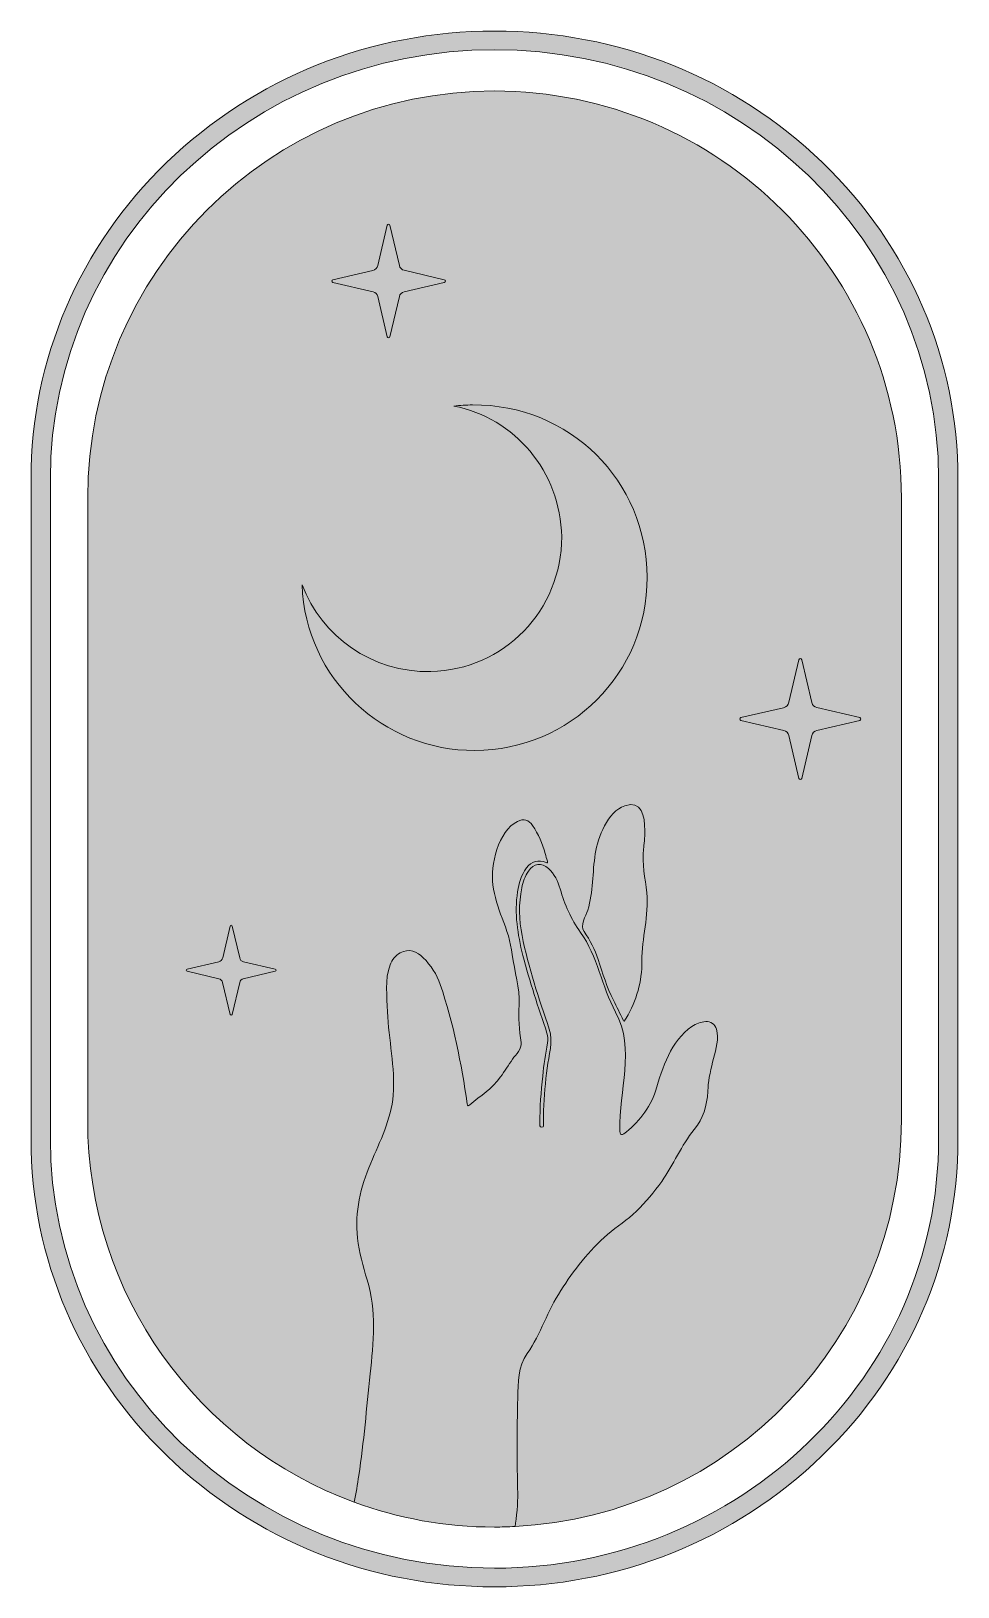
# Model space of a CAD drawing. Header units: inches. Extents: x 14.7 to 21.9, y -12 to 0.
import ezdxf

# ---------------------------------------------------------------- set-up
doc = ezdxf.new("R2010")
doc.units = ezdxf.units.IN
doc.header["$MEASUREMENT"] = 0
doc.layers.add('Layer 1', color=7, linetype='Continuous')

# ---------------------------------------------------------------- blocks, each defined once
blk = doc.blocks.new('block 2')
at = {"layer": 'Layer 1', "lineweight": 0}
for points, knots in [([(20.807, -1.015), (20.131, -0.363), (19.233, -0.003), (18.278, -0.003), (17.323, -0.003), (16.426, -0.363), (15.75, -1.015), (15.075, -1.667), (14.702, -2.535), (14.702, -3.458), (14.702, -3.458), (14.702, -8.548), (14.702, -8.548), (14.702, -9.471), (15.075, -10.339), (15.75, -10.991), (16.426, -11.644), (17.323, -12.003), (18.278, -12.003), (19.233, -12.003), (20.131, -11.644), (20.807, -10.991), (21.482, -10.339), (21.854, -9.471), (21.854, -8.548), (21.854, -8.548), (21.854, -3.458), (21.854, -3.458), (21.854, -2.535), (21.482, -1.667), (20.807, -1.015)], [0, 0, 0, 0, 1, 1, 1, 2, 2, 2, 3, 3, 3, 4, 4, 4, 5, 5, 5, 6, 6, 6, 7, 7, 7, 8, 8, 8, 9, 9, 9, 10, 10, 10, 10]), ([(21.705, -8.548), (21.705, -9.461), (21.321, -10.289), (20.701, -10.888), (20.08, -11.488), (19.223, -11.859), (18.278, -11.859), (16.389, -11.859), (14.851, -10.374), (14.851, -8.548), (14.851, -8.548), (14.851, -3.458), (14.851, -3.458), (14.851, -1.632), (16.389, -0.147), (18.278, -0.147), (20.168, -0.147), (21.705, -1.632), (21.705, -3.458), (21.705, -3.458), (21.705, -8.548), (21.705, -8.548)], [0, 0, 0, 0, 1, 1, 1, 2, 2, 2, 3, 3, 3, 4, 4, 4, 5, 5, 5, 6, 6, 6, 7, 7, 7, 7])]:
    blk.add_open_spline(points, degree=3, knots=knots, dxfattribs=at)

msp = doc.modelspace()

# ---------------------------------------------------------------- hatches: boundary and pattern name
at = {"layer": 'Layer 1', "true_color": 0xa16e58}
h = msp.add_hatch(color=35, dxfattribs=at)
h.dxf.hatch_style = 2
edge = h.paths.add_edge_path()
edge.add_spline(control_points=[(20.807, -1.015), (20.131, -0.363), (19.233, -0.003), (18.278, -0.003), (17.323, -0.003), (16.426, -0.363), (15.75, -1.015), (15.075, -1.667), (14.702, -2.535), (14.702, -3.458), (14.702, -3.458), (14.702, -8.548), (14.702, -8.548), (14.702, -9.471), (15.075, -10.339), (15.75, -10.991), (16.426, -11.644), (17.323, -12.003), (18.278, -12.003), (19.233, -12.003), (20.131, -11.644), (20.807, -10.991), (21.482, -10.339), (21.854, -9.471), (21.854, -8.548), (21.854, -8.548), (21.854, -3.458), (21.854, -3.458), (21.854, -2.535), (21.482, -1.667), (20.807, -1.015)], knot_values=[0, 0, 0, 0, 1, 1, 1, 2, 2, 2, 3, 3, 3, 4, 4, 4, 5, 5, 5, 6, 6, 6, 7, 7, 7, 8, 8, 8, 9, 9, 9, 10, 10, 10, 10], degree=3, periodic=1)
edge = h.paths.add_edge_path()
edge.add_spline(control_points=[(21.705, -8.548), (21.705, -9.461), (21.321, -10.289), (20.701, -10.888), (20.08, -11.488), (19.223, -11.859), (18.278, -11.859), (16.389, -11.859), (14.851, -10.374), (14.851, -8.548), (14.851, -8.548), (14.851, -3.458), (14.851, -3.458), (14.851, -1.632), (16.389, -0.147), (18.278, -0.147), (20.168, -0.147), (21.705, -1.632), (21.705, -3.458), (21.705, -3.458), (21.705, -8.548), (21.705, -8.548)], knot_values=[0, 0, 0, 0, 1, 1, 1, 2, 2, 2, 3, 3, 3, 4, 4, 4, 5, 5, 5, 6, 6, 6, 7, 7, 7, 7], degree=3, periodic=1)
h = msp.add_hatch(color=35, dxfattribs=at)
h.dxf.hatch_style = 2
edge = h.paths.add_edge_path()
edge.add_spline(control_points=[(21.418, -3.604), (21.418, -3.604), (21.418, -8.402), (21.418, -8.402), (21.418, -10.083), (20.097, -11.455), (18.437, -11.537), (18.384, -11.54), (18.332, -11.542), (18.278, -11.542), (17.898, -11.542), (17.533, -11.474), (17.196, -11.35), (15.995, -10.909), (15.139, -9.755), (15.139, -8.402), (15.139, -8.402), (15.139, -3.604), (15.139, -3.604), (15.139, -1.87), (16.545, -0.465), (18.278, -0.465), (19.145, -0.465), (19.93, -0.816), (20.498, -1.385), (21.066, -1.953), (21.418, -2.737), (21.418, -3.604)], knot_values=[0, 0, 0, 0, 1, 1, 1, 2, 2, 2, 3, 3, 3, 4, 4, 4, 5, 5, 5, 6, 6, 6, 7, 7, 7, 8, 8, 8, 9, 9, 9, 9], degree=3, periodic=1)
at = {"layer": 'Layer 1', "true_color": 0xf8efe3}
h = msp.add_hatch(color=7, dxfattribs=at)
h.dxf.hatch_style = 2
edge = h.paths.add_edge_path()
edge.add_spline(control_points=[(17.34, -1.849), (17.34, -1.849), (17.031, -1.921), (17.031, -1.921), (17.02, -1.923), (17.02, -1.939), (17.031, -1.941), (17.031, -1.941), (17.342, -2.014), (17.342, -2.014), (17.36, -2.018), (17.374, -2.032), (17.378, -2.05), (17.378, -2.05), (17.45, -2.361), (17.45, -2.361), (17.453, -2.372), (17.469, -2.372), (17.471, -2.361), (17.471, -2.361), (17.544, -2.05), (17.544, -2.05), (17.548, -2.032), (17.562, -2.018), (17.58, -2.014), (17.58, -2.014), (17.89, -1.941), (17.89, -1.941), (17.902, -1.939), (17.902, -1.923), (17.89, -1.921), (17.89, -1.921), (17.58, -1.848), (17.58, -1.848), (17.562, -1.844), (17.548, -1.83), (17.544, -1.812), (17.544, -1.812), (17.471, -1.501), (17.471, -1.501), (17.469, -1.49), (17.453, -1.49), (17.45, -1.501), (17.45, -1.501), (17.378, -1.81), (17.378, -1.81), (17.374, -1.829), (17.359, -1.844), (17.34, -1.849)], knot_values=[0, 0, 0, 0, 1, 1, 1, 2, 2, 2, 3, 3, 3, 4, 4, 4, 5, 5, 5, 6, 6, 6, 7, 7, 7, 8, 8, 8, 9, 9, 9, 10, 10, 10, 11, 11, 11, 12, 12, 12, 13, 13, 13, 14, 14, 14, 15, 15, 15, 16, 16, 16, 16], degree=3, periodic=1)
h = msp.add_hatch(color=7, dxfattribs=at)
h.dxf.hatch_style = 2
edge = h.paths.add_edge_path()
edge.add_spline(control_points=[(17.965, -2.895), (18.012, -2.89), (18.06, -2.887), (18.108, -2.886), (18.858, -2.881), (19.453, -3.472), (19.456, -4.216), (19.459, -4.956), (18.861, -5.55), (18.127, -5.552), (17.423, -5.555), (16.82, -5.001), (16.793, -4.274), (16.942, -4.671), (17.334, -4.953), (17.786, -4.943), (18.352, -4.931), (18.798, -4.468), (18.797, -3.904), (18.787, -3.398), (18.433, -2.987), (17.965, -2.895)], knot_values=[0, 0, 0, 0, 1, 1, 1, 2, 2, 2, 3, 3, 3, 4, 4, 4, 5, 5, 5, 6, 6, 6, 7, 7, 7, 7], degree=3, periodic=1)
h = msp.add_hatch(color=7, dxfattribs=at)
h.dxf.hatch_style = 2
edge = h.paths.add_edge_path()
edge.add_spline(control_points=[(20.509, -5.222), (20.509, -5.222), (20.18, -5.298), (20.18, -5.298), (20.169, -5.301), (20.169, -5.318), (20.18, -5.321), (20.18, -5.321), (20.511, -5.398), (20.511, -5.398), (20.53, -5.402), (20.545, -5.417), (20.55, -5.436), (20.55, -5.436), (20.627, -5.767), (20.627, -5.767), (20.63, -5.779), (20.647, -5.779), (20.649, -5.767), (20.649, -5.767), (20.727, -5.436), (20.727, -5.436), (20.731, -5.417), (20.746, -5.402), (20.765, -5.398), (20.765, -5.398), (21.096, -5.321), (21.096, -5.321), (21.108, -5.318), (21.108, -5.301), (21.096, -5.298), (21.096, -5.298), (20.765, -5.221), (20.765, -5.221), (20.746, -5.217), (20.731, -5.202), (20.726, -5.182), (20.726, -5.182), (20.649, -4.852), (20.649, -4.852), (20.647, -4.84), (20.63, -4.84), (20.627, -4.852), (20.627, -4.852), (20.55, -5.18), (20.55, -5.18), (20.545, -5.201), (20.529, -5.217), (20.509, -5.222)], knot_values=[0, 0, 0, 0, 1, 1, 1, 2, 2, 2, 3, 3, 3, 4, 4, 4, 5, 5, 5, 6, 6, 6, 7, 7, 7, 8, 8, 8, 9, 9, 9, 10, 10, 10, 11, 11, 11, 12, 12, 12, 13, 13, 13, 14, 14, 14, 15, 15, 15, 16, 16, 16, 16], degree=3, periodic=1)
h = msp.add_hatch(color=7, dxfattribs=at)
h.dxf.hatch_style = 2
edge = h.paths.add_edge_path()
edge.add_spline(control_points=[(19.438, -6.17), (19.438, -6.055), (19.411, -5.935), (19.283, -5.978), (19.151, -6.023), (19.076, -6.223), (19.056, -6.348), (19.032, -6.493), (19.042, -6.643), (18.997, -6.784), (18.983, -6.829), (18.937, -6.903), (18.969, -6.948), (19.016, -7.015), (19.052, -7.088), (19.078, -7.165), (19.114, -7.271), (19.144, -7.379), (19.196, -7.479), (19.222, -7.529), (19.247, -7.581), (19.271, -7.632), (19.276, -7.642), (19.279, -7.642), (19.284, -7.633), (19.288, -7.627), (19.292, -7.622), (19.295, -7.616), (19.374, -7.48), (19.417, -7.334), (19.415, -7.176), (19.414, -7), (19.471, -6.825), (19.453, -6.649), (19.441, -6.534), (19.416, -6.429), (19.428, -6.312), (19.432, -6.279), (19.438, -6.225), (19.438, -6.17)], knot_values=[0, 0, 0, 0, 1, 1, 1, 2, 2, 2, 3, 3, 3, 4, 4, 4, 5, 5, 5, 6, 6, 6, 7, 7, 7, 8, 8, 8, 9, 9, 9, 10, 10, 10, 11, 11, 11, 12, 12, 12, 13, 13, 13, 13], degree=3, periodic=1)
h = msp.add_hatch(color=7, dxfattribs=at)
h.dxf.hatch_style = 2
edge = h.paths.add_edge_path()
edge.add_spline(control_points=[(19.968, -7.928), (19.949, -8.004), (19.929, -8.08), (19.926, -8.158), (19.925, -8.166), (19.925, -8.175), (19.924, -8.183), (19.917, -8.291), (19.89, -8.39), (19.819, -8.476), (19.72, -8.597), (19.658, -8.747), (19.568, -8.876), (19.51, -8.958), (19.446, -9.036), (19.373, -9.106), (19.304, -9.172), (19.224, -9.223), (19.151, -9.285), (19.008, -9.407), (18.89, -9.561), (18.789, -9.718), (18.689, -9.872), (18.635, -10.053), (18.531, -10.202), (18.46, -10.305), (18.459, -10.427), (18.457, -10.547), (18.452, -10.793), (18.452, -11.038), (18.457, -11.284), (18.458, -11.345), (18.449, -11.479), (18.437, -11.537), (18.384, -11.54), (18.332, -11.542), (18.278, -11.542), (17.898, -11.542), (17.533, -11.474), (17.196, -11.35), (17.209, -11.282), (17.221, -11.212), (17.231, -11.143), (17.27, -10.884), (17.291, -10.622), (17.319, -10.361), (17.345, -10.12), (17.369, -9.872), (17.296, -9.635), (17.263, -9.53), (17.233, -9.424), (17.221, -9.313), (17.2, -9.108), (17.244, -8.923), (17.323, -8.735), (17.395, -8.566), (17.481, -8.396), (17.496, -8.21), (17.513, -7.998), (17.461, -7.78), (17.453, -7.567), (17.449, -7.451), (17.43, -7.316), (17.473, -7.206), (17.488, -7.166), (17.513, -7.134), (17.55, -7.113), (17.617, -7.075), (17.683, -7.104), (17.728, -7.15), (17.788, -7.209), (17.832, -7.279), (17.86, -7.358), (17.961, -7.651), (18.022, -7.971), (18.068, -8.277), (18.069, -8.283), (18.067, -8.291), (18.074, -8.292), (18.079, -8.294), (18.083, -8.288), (18.087, -8.285), (18.172, -8.213), (18.258, -8.164), (18.325, -8.07), (18.357, -8.025), (18.386, -7.978), (18.417, -7.933), (18.444, -7.894), (18.491, -7.855), (18.483, -7.804), (18.468, -7.708), (18.463, -7.612), (18.468, -7.515), (18.475, -7.382), (18.432, -7.257), (18.415, -7.125), (18.403, -7.028), (18.373, -6.935), (18.337, -6.845), (18.304, -6.762), (18.277, -6.677), (18.266, -6.588), (18.246, -6.44), (18.306, -6.17), (18.456, -6.099), (18.504, -6.076), (18.542, -6.086), (18.572, -6.131), (18.617, -6.197), (18.648, -6.27), (18.669, -6.347), (18.675, -6.367), (18.68, -6.386), (18.686, -6.406), (18.687, -6.411), (18.69, -6.415), (18.686, -6.419), (18.684, -6.42), (18.679, -6.417), (18.676, -6.416), (18.615, -6.392), (18.565, -6.406), (18.525, -6.458), (18.484, -6.513), (18.465, -6.576), (18.456, -6.642), (18.431, -6.808), (18.456, -6.97), (18.497, -7.132), (18.549, -7.335), (18.616, -7.532), (18.683, -7.731), (18.691, -7.757), (18.691, -7.782), (18.687, -7.808), (18.673, -7.892), (18.658, -7.977), (18.65, -8.063), (18.638, -8.184), (18.627, -8.306), (18.628, -8.427), (18.629, -8.44), (18.624, -8.458), (18.643, -8.458), (18.663, -8.457), (18.655, -8.439), (18.655, -8.427), (18.656, -8.394), (18.656, -8.362), (18.656, -8.329), (18.662, -8.219), (18.671, -8.109), (18.684, -8.001), (18.697, -7.905), (18.733, -7.797), (18.701, -7.702), (18.62, -7.464), (18.539, -7.227), (18.491, -6.98), (18.467, -6.858), (18.464, -6.735), (18.488, -6.612), (18.497, -6.565), (18.514, -6.521), (18.541, -6.482), (18.581, -6.422), (18.641, -6.414), (18.694, -6.462), (18.742, -6.505), (18.767, -6.56), (18.785, -6.62), (18.82, -6.74), (18.867, -6.854), (18.942, -6.955), (19.075, -7.138), (19.104, -7.373), (19.212, -7.569), (19.37, -7.856), (19.234, -8.178), (19.246, -8.482), (19.246, -8.488), (19.246, -8.495), (19.247, -8.5), (19.252, -8.517), (19.261, -8.52), (19.275, -8.51), (19.385, -8.426), (19.479, -8.311), (19.52, -8.179), (19.574, -8.001), (19.639, -7.79), (19.802, -7.681), (19.834, -7.659), (19.869, -7.645), (19.908, -7.643), (19.947, -7.641), (19.979, -7.663), (19.991, -7.701), (20.013, -7.776), (19.986, -7.855), (19.968, -7.928)], knot_values=[0, 0, 0, 0, 1, 1, 1, 2, 2, 2, 3, 3, 3, 4, 4, 4, 5, 5, 5, 6, 6, 6, 7, 7, 7, 8, 8, 8, 9, 9, 9, 10, 10, 10, 11, 11, 11, 12, 12, 12, 13, 13, 13, 14, 14, 14, 15, 15, 15, 16, 16, 16, 17, 17, 17, 18, 18, 18, 19, 19, 19, 20, 20, 20, 21, 21, 21, 22, 22, 22, 23, 23, 23, 24, 24, 24, 25, 25, 25, 26, 26, 26, 27, 27, 27, 28, 28, 28, 29, 29, 29, 30, 30, 30, 31, 31, 31, 32, 32, 32, 33, 33, 33, 34, 34, 34, 35, 35, 35, 36, 36, 36, 37, 37, 37, 38, 38, 38, 39, 39, 39, 40, 40, 40, 41, 41, 41, 42, 42, 42, 43, 43, 43, 44, 44, 44, 45, 45, 45, 46, 46, 46, 47, 47, 47, 48, 48, 48, 49, 49, 49, 50, 50, 50, 51, 51, 51, 52, 52, 52, 53, 53, 53, 54, 54, 54, 55, 55, 55, 56, 56, 56, 57, 57, 57, 58, 58, 58, 59, 59, 59, 60, 60, 60, 61, 61, 61, 62, 62, 62, 63, 63, 63, 64, 64, 64, 65, 65, 65, 66, 66, 66, 67, 67, 67, 67], degree=3, periodic=1)
h = msp.add_hatch(color=7, dxfattribs=at)
h.dxf.hatch_style = 2
edge = h.paths.add_edge_path()
edge.add_spline(control_points=[(16.15, -7.182), (16.15, -7.182), (15.906, -7.239), (15.906, -7.239), (15.897, -7.241), (15.897, -7.253), (15.906, -7.255), (15.906, -7.255), (16.152, -7.313), (16.152, -7.313), (16.166, -7.316), (16.177, -7.327), (16.18, -7.341), (16.18, -7.341), (16.238, -7.587), (16.238, -7.587), (16.24, -7.596), (16.252, -7.596), (16.254, -7.587), (16.254, -7.587), (16.312, -7.341), (16.312, -7.341), (16.315, -7.327), (16.326, -7.316), (16.34, -7.313), (16.34, -7.313), (16.586, -7.255), (16.586, -7.255), (16.595, -7.253), (16.595, -7.241), (16.586, -7.239), (16.586, -7.239), (16.341, -7.181), (16.341, -7.181), (16.326, -7.178), (16.315, -7.167), (16.312, -7.152), (16.312, -7.152), (16.254, -6.907), (16.254, -6.907), (16.252, -6.898), (16.24, -6.898), (16.238, -6.907), (16.238, -6.907), (16.181, -7.151), (16.181, -7.151), (16.177, -7.166), (16.165, -7.178), (16.15, -7.182)], knot_values=[0, 0, 0, 0, 1, 1, 1, 2, 2, 2, 3, 3, 3, 4, 4, 4, 5, 5, 5, 6, 6, 6, 7, 7, 7, 8, 8, 8, 9, 9, 9, 10, 10, 10, 11, 11, 11, 12, 12, 12, 13, 13, 13, 14, 14, 14, 15, 15, 15, 16, 16, 16, 16], degree=3, periodic=1)

# ---------------------------------------------------------------- linework, layer by layer
at = {"layer": 'Layer 1', "lineweight": 0}
for points, knots in [([(21.418, -3.604), (21.418, -3.604), (21.418, -8.402), (21.418, -8.402), (21.418, -10.083), (20.097, -11.455), (18.437, -11.537), (18.384, -11.54), (18.332, -11.542), (18.278, -11.542), (17.898, -11.542), (17.533, -11.474), (17.196, -11.35), (15.995, -10.909), (15.139, -9.755), (15.139, -8.402), (15.139, -8.402), (15.139, -3.604), (15.139, -3.604), (15.139, -1.87), (16.545, -0.465), (18.278, -0.465), (19.145, -0.465), (19.93, -0.816), (20.498, -1.385), (21.066, -1.953), (21.418, -2.737), (21.418, -3.604)], [0, 0, 0, 0, 1, 1, 1, 2, 2, 2, 3, 3, 3, 4, 4, 4, 5, 5, 5, 6, 6, 6, 7, 7, 7, 8, 8, 8, 9, 9, 9, 9]), ([(17.34, -1.849), (17.34, -1.849), (17.031, -1.921), (17.031, -1.921), (17.02, -1.923), (17.02, -1.939), (17.031, -1.941), (17.031, -1.941), (17.342, -2.014), (17.342, -2.014), (17.36, -2.018), (17.374, -2.032), (17.378, -2.05), (17.378, -2.05), (17.45, -2.361), (17.45, -2.361), (17.453, -2.372), (17.469, -2.372), (17.471, -2.361), (17.471, -2.361), (17.544, -2.05), (17.544, -2.05), (17.548, -2.032), (17.562, -2.018), (17.58, -2.014), (17.58, -2.014), (17.89, -1.941), (17.89, -1.941), (17.902, -1.939), (17.902, -1.923), (17.89, -1.921), (17.89, -1.921), (17.58, -1.848), (17.58, -1.848), (17.562, -1.844), (17.548, -1.83), (17.544, -1.812), (17.544, -1.812), (17.471, -1.501), (17.471, -1.501), (17.469, -1.49), (17.453, -1.49), (17.45, -1.501), (17.45, -1.501), (17.378, -1.81), (17.378, -1.81), (17.374, -1.829), (17.359, -1.844), (17.34, -1.849)], [0, 0, 0, 0, 1, 1, 1, 2, 2, 2, 3, 3, 3, 4, 4, 4, 5, 5, 5, 6, 6, 6, 7, 7, 7, 8, 8, 8, 9, 9, 9, 10, 10, 10, 11, 11, 11, 12, 12, 12, 13, 13, 13, 14, 14, 14, 15, 15, 15, 16, 16, 16, 16]), ([(17.965, -2.895), (18.012, -2.89), (18.06, -2.887), (18.108, -2.886), (18.858, -2.881), (19.453, -3.472), (19.456, -4.216), (19.459, -4.956), (18.861, -5.55), (18.127, -5.552), (17.423, -5.555), (16.82, -5.001), (16.793, -4.274), (16.942, -4.671), (17.334, -4.953), (17.786, -4.943), (18.352, -4.931), (18.798, -4.468), (18.797, -3.904), (18.787, -3.398), (18.433, -2.987), (17.965, -2.895)], [0, 0, 0, 0, 1, 1, 1, 2, 2, 2, 3, 3, 3, 4, 4, 4, 5, 5, 5, 6, 6, 6, 7, 7, 7, 7]), ([(20.509, -5.222), (20.509, -5.222), (20.18, -5.298), (20.18, -5.298), (20.169, -5.301), (20.169, -5.318), (20.18, -5.321), (20.18, -5.321), (20.511, -5.398), (20.511, -5.398), (20.53, -5.402), (20.545, -5.417), (20.55, -5.436), (20.55, -5.436), (20.627, -5.767), (20.627, -5.767), (20.63, -5.779), (20.647, -5.779), (20.649, -5.767), (20.649, -5.767), (20.727, -5.436), (20.727, -5.436), (20.731, -5.417), (20.746, -5.402), (20.765, -5.398), (20.765, -5.398), (21.096, -5.321), (21.096, -5.321), (21.108, -5.318), (21.108, -5.301), (21.096, -5.298), (21.096, -5.298), (20.765, -5.221), (20.765, -5.221), (20.746, -5.217), (20.731, -5.202), (20.726, -5.182), (20.726, -5.182), (20.649, -4.852), (20.649, -4.852), (20.647, -4.84), (20.63, -4.84), (20.627, -4.852), (20.627, -4.852), (20.55, -5.18), (20.55, -5.18), (20.545, -5.201), (20.529, -5.217), (20.509, -5.222)], [0, 0, 0, 0, 1, 1, 1, 2, 2, 2, 3, 3, 3, 4, 4, 4, 5, 5, 5, 6, 6, 6, 7, 7, 7, 8, 8, 8, 9, 9, 9, 10, 10, 10, 11, 11, 11, 12, 12, 12, 13, 13, 13, 14, 14, 14, 15, 15, 15, 16, 16, 16, 16]), ([(19.438, -6.17), (19.438, -6.055), (19.411, -5.935), (19.283, -5.978), (19.151, -6.023), (19.076, -6.223), (19.056, -6.348), (19.032, -6.493), (19.042, -6.643), (18.997, -6.784), (18.983, -6.829), (18.937, -6.903), (18.969, -6.948), (19.016, -7.015), (19.052, -7.088), (19.078, -7.165), (19.114, -7.271), (19.144, -7.379), (19.196, -7.479), (19.222, -7.529), (19.247, -7.581), (19.271, -7.632), (19.276, -7.642), (19.279, -7.642), (19.284, -7.633), (19.288, -7.627), (19.292, -7.622), (19.295, -7.616), (19.374, -7.48), (19.417, -7.334), (19.415, -7.176), (19.414, -7), (19.471, -6.825), (19.453, -6.649), (19.441, -6.534), (19.416, -6.429), (19.428, -6.312), (19.432, -6.279), (19.438, -6.225), (19.438, -6.17)], [0, 0, 0, 0, 1, 1, 1, 2, 2, 2, 3, 3, 3, 4, 4, 4, 5, 5, 5, 6, 6, 6, 7, 7, 7, 8, 8, 8, 9, 9, 9, 10, 10, 10, 11, 11, 11, 12, 12, 12, 13, 13, 13, 13]), ([(19.968, -7.928), (19.949, -8.004), (19.929, -8.08), (19.926, -8.158), (19.925, -8.166), (19.925, -8.175), (19.924, -8.183), (19.917, -8.291), (19.89, -8.39), (19.819, -8.476), (19.72, -8.597), (19.658, -8.747), (19.568, -8.876), (19.51, -8.958), (19.446, -9.036), (19.373, -9.106), (19.304, -9.172), (19.224, -9.223), (19.151, -9.285), (19.008, -9.407), (18.89, -9.561), (18.789, -9.718), (18.689, -9.872), (18.635, -10.053), (18.531, -10.202), (18.46, -10.305), (18.459, -10.427), (18.457, -10.547), (18.452, -10.793), (18.452, -11.038), (18.457, -11.284), (18.458, -11.345), (18.449, -11.479), (18.437, -11.537), (18.384, -11.54), (18.332, -11.542), (18.278, -11.542), (17.898, -11.542), (17.533, -11.474), (17.196, -11.35), (17.209, -11.282), (17.221, -11.212), (17.231, -11.143), (17.27, -10.884), (17.291, -10.622), (17.319, -10.361), (17.345, -10.12), (17.369, -9.872), (17.296, -9.635), (17.263, -9.53), (17.233, -9.424), (17.221, -9.313), (17.2, -9.108), (17.244, -8.923), (17.323, -8.735), (17.395, -8.566), (17.481, -8.396), (17.496, -8.21), (17.513, -7.998), (17.461, -7.78), (17.453, -7.567), (17.449, -7.451), (17.43, -7.316), (17.473, -7.206), (17.488, -7.166), (17.513, -7.134), (17.55, -7.113), (17.617, -7.075), (17.683, -7.104), (17.728, -7.15), (17.788, -7.209), (17.832, -7.279), (17.86, -7.358), (17.961, -7.651), (18.022, -7.971), (18.068, -8.277), (18.069, -8.283), (18.067, -8.291), (18.074, -8.292), (18.079, -8.294), (18.083, -8.288), (18.087, -8.285), (18.172, -8.213), (18.258, -8.164), (18.325, -8.07), (18.357, -8.025), (18.386, -7.978), (18.417, -7.933), (18.444, -7.894), (18.491, -7.855), (18.483, -7.804), (18.468, -7.708), (18.463, -7.612), (18.468, -7.515), (18.475, -7.382), (18.432, -7.257), (18.415, -7.125), (18.403, -7.028), (18.373, -6.935), (18.337, -6.845), (18.304, -6.762), (18.277, -6.677), (18.266, -6.588), (18.246, -6.44), (18.306, -6.17), (18.456, -6.099), (18.504, -6.076), (18.542, -6.086), (18.572, -6.131), (18.617, -6.197), (18.648, -6.27), (18.669, -6.347), (18.675, -6.367), (18.68, -6.386), (18.686, -6.406), (18.687, -6.411), (18.69, -6.415), (18.686, -6.419), (18.684, -6.42), (18.679, -6.417), (18.676, -6.416), (18.615, -6.392), (18.565, -6.406), (18.525, -6.458), (18.484, -6.513), (18.465, -6.576), (18.456, -6.642), (18.431, -6.808), (18.456, -6.97), (18.497, -7.132), (18.549, -7.335), (18.616, -7.532), (18.683, -7.731), (18.691, -7.757), (18.691, -7.782), (18.687, -7.808), (18.673, -7.892), (18.658, -7.977), (18.65, -8.063), (18.638, -8.184), (18.627, -8.306), (18.628, -8.427), (18.629, -8.44), (18.624, -8.458), (18.643, -8.458), (18.663, -8.457), (18.655, -8.439), (18.655, -8.427), (18.656, -8.394), (18.656, -8.362), (18.656, -8.329), (18.662, -8.219), (18.671, -8.109), (18.684, -8.001), (18.697, -7.905), (18.733, -7.797), (18.701, -7.702), (18.62, -7.464), (18.539, -7.227), (18.491, -6.98), (18.467, -6.858), (18.464, -6.735), (18.488, -6.612), (18.497, -6.565), (18.514, -6.521), (18.541, -6.482), (18.581, -6.422), (18.641, -6.414), (18.694, -6.462), (18.742, -6.505), (18.767, -6.56), (18.785, -6.62), (18.82, -6.74), (18.867, -6.854), (18.942, -6.955), (19.075, -7.138), (19.104, -7.373), (19.212, -7.569), (19.37, -7.856), (19.234, -8.178), (19.246, -8.482), (19.246, -8.488), (19.246, -8.495), (19.247, -8.5), (19.252, -8.517), (19.261, -8.52), (19.275, -8.51), (19.385, -8.426), (19.479, -8.311), (19.52, -8.179), (19.574, -8.001), (19.639, -7.79), (19.802, -7.681), (19.834, -7.659), (19.869, -7.645), (19.908, -7.643), (19.947, -7.641), (19.979, -7.663), (19.991, -7.701), (20.013, -7.776), (19.986, -7.855), (19.968, -7.928)], [0, 0, 0, 0, 1, 1, 1, 2, 2, 2, 3, 3, 3, 4, 4, 4, 5, 5, 5, 6, 6, 6, 7, 7, 7, 8, 8, 8, 9, 9, 9, 10, 10, 10, 11, 11, 11, 12, 12, 12, 13, 13, 13, 14, 14, 14, 15, 15, 15, 16, 16, 16, 17, 17, 17, 18, 18, 18, 19, 19, 19, 20, 20, 20, 21, 21, 21, 22, 22, 22, 23, 23, 23, 24, 24, 24, 25, 25, 25, 26, 26, 26, 27, 27, 27, 28, 28, 28, 29, 29, 29, 30, 30, 30, 31, 31, 31, 32, 32, 32, 33, 33, 33, 34, 34, 34, 35, 35, 35, 36, 36, 36, 37, 37, 37, 38, 38, 38, 39, 39, 39, 40, 40, 40, 41, 41, 41, 42, 42, 42, 43, 43, 43, 44, 44, 44, 45, 45, 45, 46, 46, 46, 47, 47, 47, 48, 48, 48, 49, 49, 49, 50, 50, 50, 51, 51, 51, 52, 52, 52, 53, 53, 53, 54, 54, 54, 55, 55, 55, 56, 56, 56, 57, 57, 57, 58, 58, 58, 59, 59, 59, 60, 60, 60, 61, 61, 61, 62, 62, 62, 63, 63, 63, 64, 64, 64, 65, 65, 65, 66, 66, 66, 67, 67, 67, 67]), ([(16.15, -7.182), (16.15, -7.182), (15.906, -7.239), (15.906, -7.239), (15.897, -7.241), (15.897, -7.253), (15.906, -7.255), (15.906, -7.255), (16.152, -7.313), (16.152, -7.313), (16.166, -7.316), (16.177, -7.327), (16.18, -7.341), (16.18, -7.341), (16.238, -7.587), (16.238, -7.587), (16.24, -7.596), (16.252, -7.596), (16.254, -7.587), (16.254, -7.587), (16.312, -7.341), (16.312, -7.341), (16.315, -7.327), (16.326, -7.316), (16.34, -7.313), (16.34, -7.313), (16.586, -7.255), (16.586, -7.255), (16.595, -7.253), (16.595, -7.241), (16.586, -7.239), (16.586, -7.239), (16.341, -7.181), (16.341, -7.181), (16.326, -7.178), (16.315, -7.167), (16.312, -7.152), (16.312, -7.152), (16.254, -6.907), (16.254, -6.907), (16.252, -6.898), (16.24, -6.898), (16.238, -6.907), (16.238, -6.907), (16.181, -7.151), (16.181, -7.151), (16.177, -7.166), (16.165, -7.178), (16.15, -7.182)], [0, 0, 0, 0, 1, 1, 1, 2, 2, 2, 3, 3, 3, 4, 4, 4, 5, 5, 5, 6, 6, 6, 7, 7, 7, 8, 8, 8, 9, 9, 9, 10, 10, 10, 11, 11, 11, 12, 12, 12, 13, 13, 13, 14, 14, 14, 15, 15, 15, 16, 16, 16, 16])]:
    msp.add_open_spline(points, degree=3, knots=knots, dxfattribs=at)

# ---------------------------------------------------------------- block references
at = {"layer": 'Layer 1'}
msp.add_blockref('block 2', (0, 0), dxfattribs=at)

doc.saveas('drawing.dxf')
